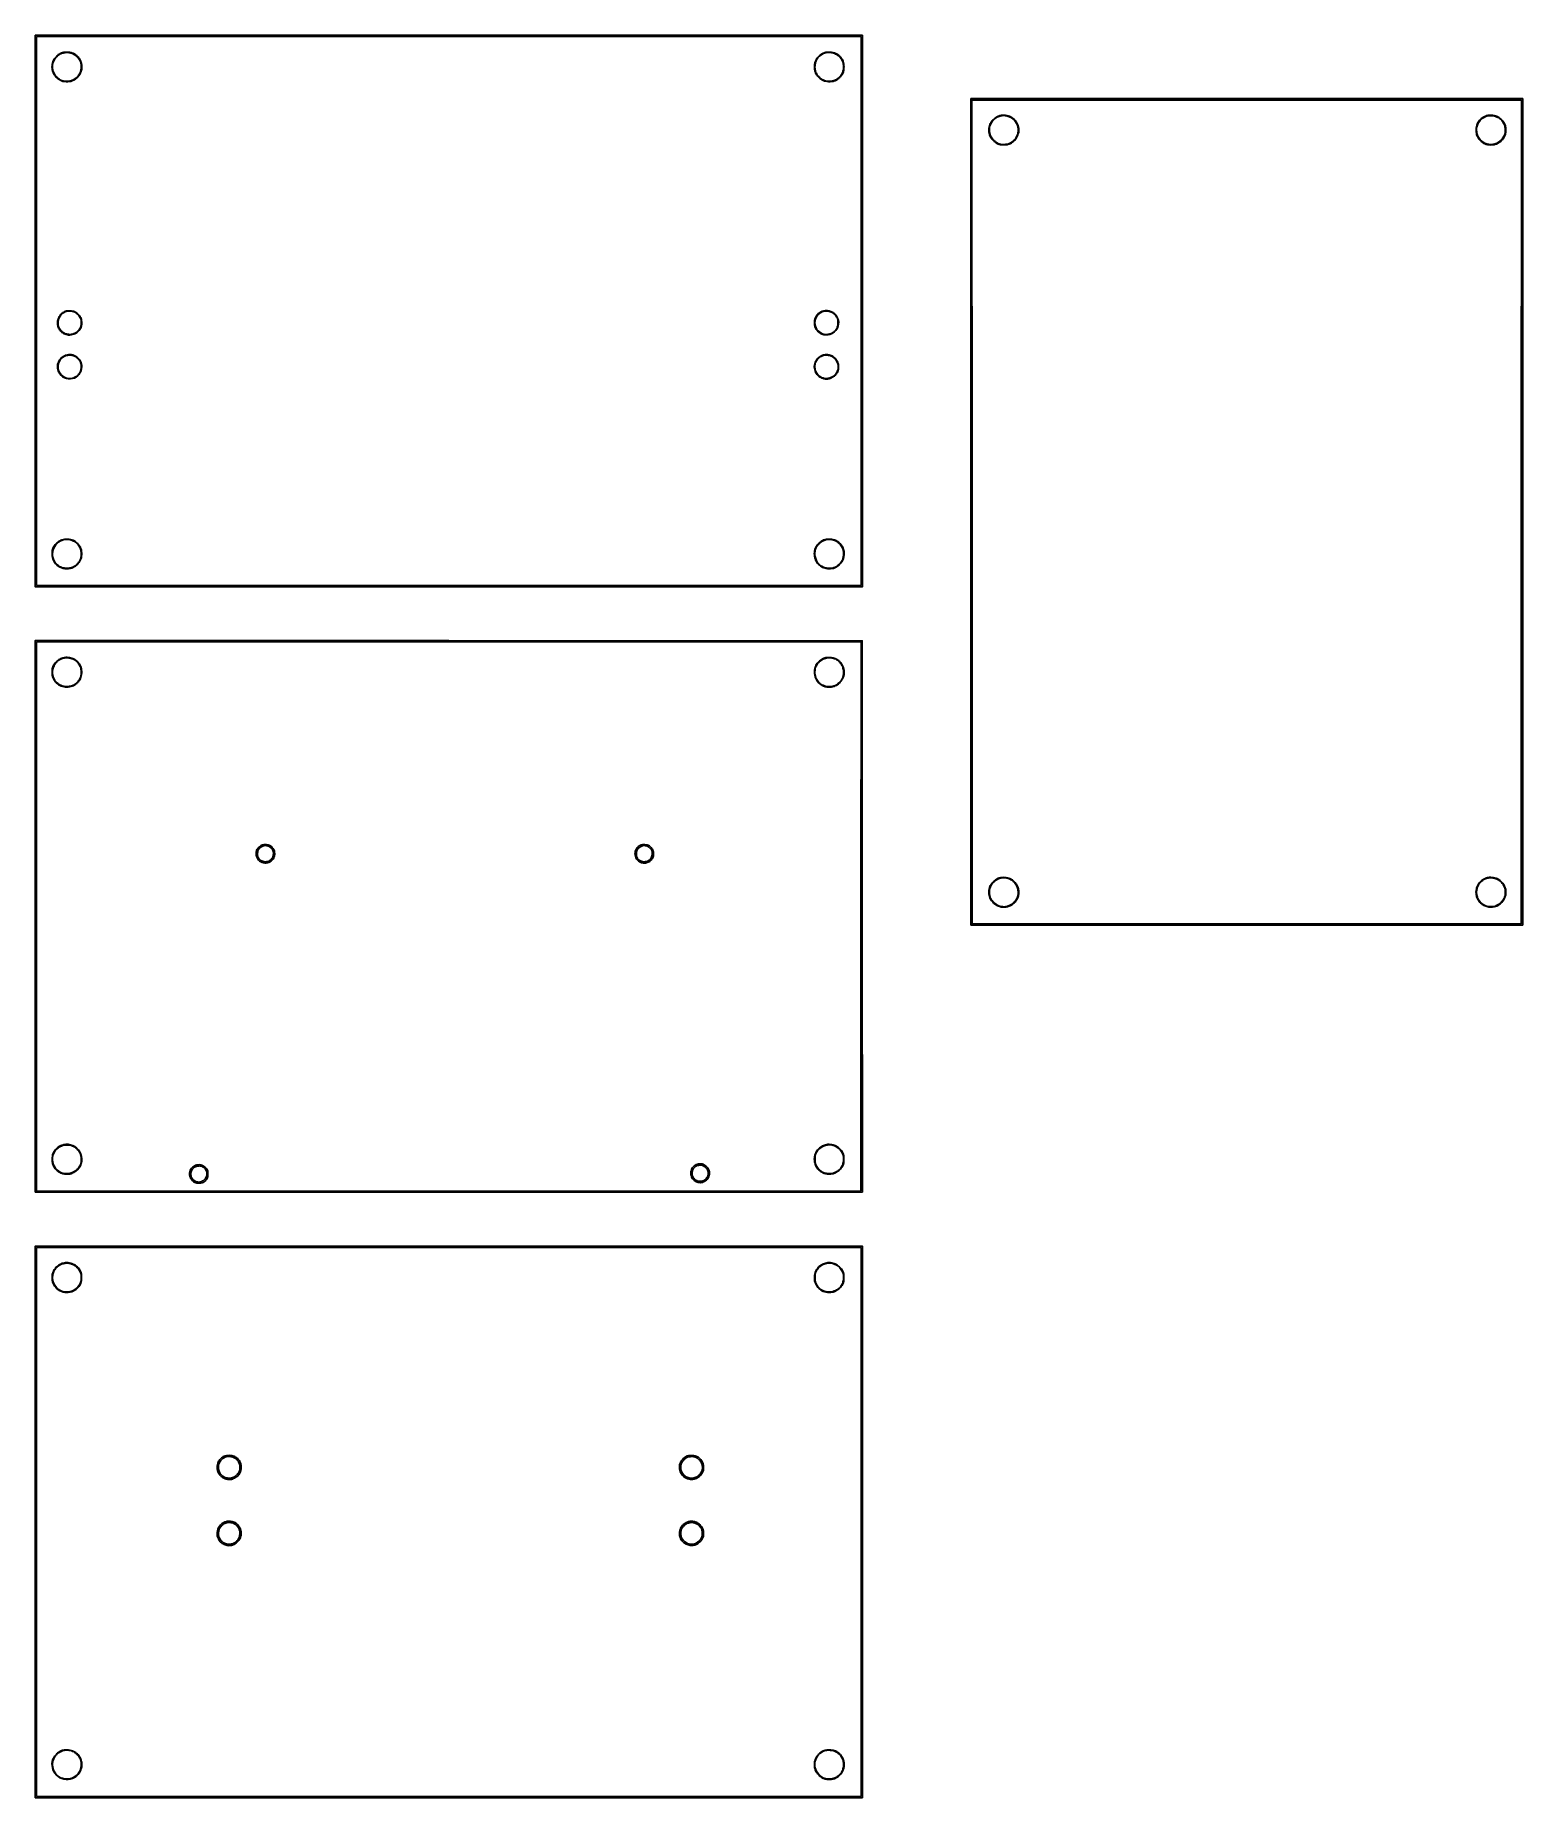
# Model space of a CAD drawing. Extents: x 0 to 3192, y 1178 to 4961.
import ezdxf

# ---------------------------------------------------------------- set-up
doc = ezdxf.new("R2010")
doc.units = 0

msp = doc.modelspace()

# ---------------------------------------------------------------- linework, layer by layer
for points in [[(0, 4369), (0, 3777), (887.5, 3777), (1775, 3777), (1775, 4369), (1775, 4961), (887.5, 4961), (0, 4961)], [(1772, 4369), (1772, 3780), (887.5, 3780), (3, 3780), (3, 4369), (3, 4958), (887.5, 4958), (1772, 4958)], [(2008, 3938), (2008, 3051), (2600, 3051), (3192, 3051), (3192, 3938), (3192, 4825), (2600, 4825), (2008, 4825)], [(3188.750563, 3937.75), (3188.5, 3053.5), (2599.5, 3053.5), (2010.5, 3053.5), (2010.249437, 3937.75), (2009.998874, 4822), (2599.5, 4822), (3189.001126, 4822)], [(0, 3070.000561), (0, 2478), (887.50084, 2478), (1775.001679, 2478), (1774.75084, 3069.75), (1774.5, 3661.5), (887.25, 3661.750561), (0, 3662.001122)], [(1771.750843, 3069.75), (1771.5, 2480.5), (887.25, 2480.249437), (3, 2479.998874), (3, 3069.499437), (3, 3659), (887.500843, 3659), (1772.001686, 3659)], [(0, 1770), (0, 1178), (887.5, 1178), (1775, 1178), (1775, 1770), (1775, 2362), (887.5, 2362), (0, 2362)], [(1772, 1770), (1772, 1181), (887.5, 1181), (3, 1181), (3, 1770), (3, 2359), (887.5, 2359), (1772, 2359)]]:
    msp.add_lwpolyline(points, close=True)
for points in [[(56, 4923.257693, 0.078939), (50.948941, 4920.523884, 0.035367), (45.277724, 4915.506084, 0.035377), (40.358057, 4909.724443, 0.076982), (37.671385, 4904.571861, 0.087003), (35.859106, 4892.851288, 0.08871), (38.166381, 4881.298129, 0.089607), (44.302429, 4871.352797, 0.091077), (53.5, 4864.249878, 0.060547), (59.40125, 4862.062278, 0.047061), (66.186233, 4861.106149, 0.046521), (73.120828, 4861.43253, 0.055234), (79.469008, 4863.055933, 0.057241), (85.275513, 4866.042612, 0.049031), (90.592302, 4870.407698, 0.049031), (94.957388, 4875.724487, 0.057241), (97.944067, 4881.530992, 0.073602), (99.924176, 4890.651821, 0.070845), (99.219377, 4900.080434, 0.071285), (95.921016, 4908.886094, 0.076138), (90.336398, 4916.191163, 0.04607), (85.467761, 4920.080411, 0.052486), (80.16965, 4922.819028, 0.05192), (74.367149, 4924.41528, 0.043511), (68, 4924.911284, 0.017637), (64.798724, 4924.768749, 0.014294), (61.38125, 4924.397005, 0.014534), (58.247328, 4923.871932, 0.035882)], [(77.980055, 4922.317447, -0.062085), (82.952946, 4919.998136, -0.040898), (88.013698, 4916.213151, -0.040237), (92.498443, 4911.555186, -0.05227), (95.751124, 4906.607598, -0.068762), (97.79307, 4900.831927, -0.0448), (98.591707, 4893.793167, -0.044818), (98.123829, 4886.729041, -0.069085), (96.354315, 4880.877595, -0.044152), (93.633001, 4876.123197, -0.041065), (90.059315, 4871.794923, -0.041106), (85.830231, 4868.112921, -0.044455), (81.160544, 4865.279782, -0.02171), (77.838742, 4863.823869, -0.042593), (75.070244, 4863.014195, -0.037332), (71.975999, 4862.626139, -0.013138), (67.5, 4862.519333, -0.042428), (60.698845, 4863.11405, -0.063953), (55.022056, 4864.868586, -0.063016), (49.913969, 4868.024019, -0.039837), (44.824955, 4872.849796, -0.105291), (38.473691, 4883.878443, -0.106761), (37.209515, 4896.48098, -0.105635), (41.264814, 4908.587177, -0.101087), (49.959663, 4918.201724, -0.062795), (56.202986, 4921.683098, -0.059421), (63.2325, 4923.587337, -0.058324), (70.636198, 4923.804513, -0.056359)], [(1692.662223, 4923.509652, 0.05792), (1686.553033, 4920.324971, 0.050035), (1680.999912, 4915.68328, 0.050049), (1676.48093, 4910.032484, 0.058032), (1673.433509, 4903.860175, 0.053285), (1672.269194, 4899.023075, 0.032737), (1671.892294, 4893.168817, 0.032485), (1672.285455, 4887.230106, 0.047443), (1673.458708, 4882.124318, 0.063144), (1675.825284, 4877.184871, 0.039019), (1679.732201, 4872.055397, 0.038541), (1684.479129, 4867.499817, 0.053958), (1689.392402, 4864.280962, 0.059302), (1695.293829, 4862.102, 0.045792), (1702.087001, 4861.118949, 0.045645), (1708.971833, 4861.38782, 0.057717), (1715.147094, 4862.935489, 0.048505), (1720.516192, 4865.58094, 0.045005), (1725.422121, 4869.269495, 0.045181), (1729.571006, 4873.760166, 0.049813), (1732.69385, 4878.785561, 0.021664), (1734.185966, 4882.189244, 0.043924), (1734.999112, 4884.995488, 0.0372), (1735.383418, 4888.18581, 0.011667), (1735.490232, 4893, 0.031423), (1735.057432, 4899.756035, 0.056379), (1733.74093, 4905.148867, 0.058659), (1731.297622, 4909.967675, 0.037084), (1727.426127, 4914.950088, 0.04667), (1722.775492, 4919.22058, 0.060261), (1717.775358, 4922.14463, 0.056961), (1711.998039, 4923.900078, 0.036183), (1705, 4924.664852, 0.012161), (1701.007075, 4924.713555, 0.020312), (1697.652104, 4924.536445, 0.024239), (1694.873636, 4924.139718, 0.04366)], [(1717.5, 4920.750122, -0.062448), (1724.780916, 4915.761736, -0.074344), (1730.121081, 4909.382538, -0.074459), (1733.356171, 4901.728937, -0.0629), (1734.458627, 4893, -0.064423), (1733.324651, 4884.235483, -0.075282), (1730.00151, 4876.539466, -0.075207), (1724.545556, 4870.166491, -0.064125), (1717.160544, 4865.279782, -0.02171), (1713.838742, 4863.823869, -0.042593), (1711.070244, 4863.014195, -0.037332), (1707.975999, 4862.626139, -0.013138), (1703.5, 4862.519333, -0.012588), (1699.076532, 4862.641416, -0.037105), (1696.060229, 4863.026387, -0.044786), (1693.459694, 4863.804207, -0.026069), (1690.5, 4865.169723, -0.056656), (1683.416123, 4869.991003, -0.068264), (1678.088665, 4876.019981, -0.069732), (1674.661798, 4883.147815, -0.062845), (1673.167905, 4891.202561, -0.076153), (1674.12004, 4901.285301, -0.083986), (1678.058158, 4910.254131, -0.083196), (1684.765614, 4917.492721, -0.072969), (1693.762601, 4922.546259, -0.073439), (1698.894191, 4923.690983, -0.037114), (1705.534693, 4923.682159, -0.036934), (1712.214049, 4922.677058, -0.063272)], [(2069.950561, 4788.699978, 0.058472), (2063.425396, 4785.995656, 0.052097), (2057.42238, 4781.765919, 0.051654), (2052.376229, 4776.345677, 0.05528), (2048.679511, 4770.122405, 0.068279), (2047.018956, 4764.541779, 0.038469), (2046.48176, 4757.484056, 0.038457), (2047.032393, 4750.421446, 0.067797), (2048.703072, 4744.82433, 0.049007), (2051.503471, 4739.971588, 0.038026), (2055.421874, 4735.294325, 0.037898), (2060.021351, 4731.246589, 0.047557), (2064.858493, 4728.275084, 0.021973), (2068.160803, 4726.83236, 0.042003), (2070.937214, 4726.021961, 0.036802), (2074.042246, 4725.627162, 0.013225), (2078.5, 4725.509231, 0.04438), (2085.596276, 4726.140337, 0.06025), (2091.739346, 4728.025528, 0.060378), (2097.246189, 4731.316939, 0.044818), (2102.442292, 4736.147039, 0.051332), (2105.747572, 4740.682837, 0.036513), (2108.50919, 4746.339511, 0.036886), (2110.382543, 4752.239808, 0.058491), (2111, 4757.5, 0.038806), (2110.868127, 4759.196576, 0.011806), (2110.409468, 4761.735008, 0.011745), (2109.759242, 4764.564823, 0.012558), (2108.98968, 4767.29799, 0.100508), (2103.214943, 4777.870657, 0.092528), (2093.624092, 4785.722129, 0.092858), (2081.878541, 4789.566167, 0.10215)], [(2083.566341, 4787.922854, -0.131737), (2098.294588, 4780.961321, -0.133344), (2107.482537, 4767.593506, -0.134355), (2108.610045, 4751.496379, -0.134586), (2101.382131, 4737.080125, -0.04454), (2096.43168, 4732.473237, -0.057977), (2091.139534, 4729.267623, -0.058722), (2085.308569, 4727.390219, -0.047378), (2078.755811, 4726.736091, -0.041718), (2072.272238, 4727.246614, -0.057117), (2066.643934, 4728.841179, -0.05763), (2061.559908, 4731.653815, -0.043503), (2056.704715, 4735.805127, -0.091834), (2049.927286, 4745.855809, -0.100505), (2047.479869, 4757.349975, -0.101183), (2049.71357, 4768.826802, -0.094334), (2056.297843, 4778.832522, -0.033237), (2060.125038, 4782.286758, -0.041086), (2064.126494, 4784.940805, -0.042705), (2068.370509, 4786.82673, -0.041309), (2072.920447, 4787.98966, 0.002114), (2074.680948, 4788.295293, 0.00343), (2076.174244, 4788.571627, 0.000609), (2077.487695, 4788.825669, 0.219678), (2077.566341, 4788.882381, -0.313176), (2077.646084, 4788.920926, -0.000455), (2079.356206, 4788.649038, -0.003268), (2081.286472, 4788.327396, -0.001982)], [(3114.552486, 4788.405021, 0.074134), (3105.105432, 4783.756855, 0.083576), (3097.863292, 4776.706129, 0.083701), (3093.336103, 4767.682552, 0.074638), (3091.777778, 4757.301451, 0.069379), (3093.051181, 4748.168514, 0.074675), (3096.768997, 4739.978881, 0.073194), (3102.805628, 4733.114842, 0.062987), (3110.863875, 4727.863945, 0.07031), (3116.671991, 4725.995018, 0.045413), (3123.726246, 4725.428305, 0.044916), (3130.880532, 4726.148808, 0.062372), (3137, 4728.140968, 0.042642), (3141.742713, 4730.885116, 0.040072), (3146.058131, 4734.445843, 0.03956), (3149.800978, 4738.698296, 0.039191), (3152.840403, 4743.5, 0.026731), (3154.250628, 4746.554489, 0.048192), (3155.01933, 4749.200073, 0.036794), (3155.381022, 4752.389862, 0.009839), (3155.481585, 4757.5, 0.009839), (3155.381022, 4762.610138, 0.036794), (3155.01933, 4765.799927, 0.048192), (3154.250628, 4768.445511, 0.026731), (3152.840403, 4771.5, 0.083137), (3145.834705, 4780.679818, 0.084513), (3136.257309, 4787.015134, 0.086887), (3125.363202, 4789.709347, 0.094872)], [(3136.586482, 4785.518992, -0.073532), (3143.923117, 4780.871218, -0.072909), (3149.62531, 4774.287172, -0.072231), (3153.237189, 4766.284709, -0.070055), (3154.474077, 4757.5, -0.14416), (3149.560608, 4740.812474, -0.14369), (3136.383239, 4729.424747, -0.144091), (3119.17209, 4726.981146, -0.14516), (3103.437877, 4734.263598, -0.080185), (3097.126663, 4741.926313, -0.080774), (3093.56651, 4751.166625, -0.081057), (3093.124334, 4761.030356, -0.081565), (3095.844627, 4770.5, -0.093548), (3102.982249, 4780.308887, -0.100841), (3113.034428, 4786.529959, -0.100625), (3124.737631, 4788.329947, -0.092745)], [(64.627496, 4368.583792, 0.080924), (57.844808, 4364.738312, 0.073916), (52.387545, 4358.832779, 0.073188), (48.842467, 4351.536573, 0.076693), (47.625, 4343.645962, 0.075737), (48.774982, 4336.09753, 0.071467), (52.127569, 4329.068725, 0.071403), (57.326752, 4323.262752, 0.075365), (63.860436, 4319.27963, 0.116058), (74.254724, 4317.538768, 0.096458), (85.121341, 4320.399993, 0.0969), (94.080652, 4327.112169, 0.118446), (99.075681, 4336.281059, 0.052097), (99.789692, 4340.735673, 0.032963), (99.73141, 4346.001322, 0.033174), (98.99135, 4351.130596, 0.05962), (97.620494, 4355.149661, 0.051111), (95.455356, 4358.681519, 0.033192), (92.30085, 4362.289512, 0.033169), (88.692266, 4365.452464, 0.050601), (85.149661, 4367.635448, 0.069475), (80.850311, 4369.024077, 0.031887), (74.983753, 4369.671599, 0.031894), (69.072721, 4369.567625, 0.068335)], [(82.344697, 4367.398217, -0.068024), (87.033584, 4365.050328, -0.049078), (91.519829, 4361.285776, -0.048812), (95.213686, 4356.689994, -0.064789), (97.544716, 4351.865372, -0.117118), (98.576104, 4340.109196, -0.121029), (94.177837, 4329.303461, -0.120638), (85.258523, 4321.74126, -0.115874), (73.717881, 4319.009769, -0.036669), (68.825918, 4319.360711, -0.058158), (64.772299, 4320.443864, -0.056564), (60.999247, 4322.45781, -0.032619), (56.954136, 4325.65283, -0.044414), (53.350175, 4329.534696, -0.060654), (50.905478, 4333.628272, -0.060501), (49.510432, 4338.197125, -0.043902), (49.043924, 4343.5, -0.113044), (51.761995, 4355.36854, -0.125162), (59.324997, 4364.360517, -0.125329), (70.256019, 4368.639467, -0.113522)], [(1688.627496, 4368.53183, 0.136059), (1678.013301, 4361.067869, 0.124481), (1672.31274, 4348.952078, 0.124012), (1673.046456, 4335.546048, 0.134463), (1680.074069, 4324.552048, 0.038438), (1684.056657, 4321.474685, 0.052201), (1688.090545, 4319.391346, 0.052132), (1692.472737, 4318.186785, 0.038195), (1697.5, 4317.744609, 0.147958), (1712.238051, 4322.021048, 0.149599), (1722.057047, 4333.735355, 0.149945), (1723.625328, 4348.916547, 0.148749), (1716.421053, 4362.421053, 0.074484), (1710.537603, 4366.771474, 0.068002), (1703.45424, 4369.3749, 0.067649), (1695.89662, 4369.990905, 0.072289)], [(1706.055603, 4367.480382, -0.040611), (1710.284642, 4365.589967, -0.046934), (1713.938163, 4363.115378, -0.046946), (1717.065307, 4360.003443, -0.040669), (1719.727704, 4356.216114, -0.026014), (1721.195916, 4353.391883, -0.051556), (1721.999619, 4351.001693, -0.042922), (1722.378163, 4348.226391, -0.013216), (1722.476822, 4344, -0.056801), (1721.57331, 4336.28441, -0.083522), (1718.94113, 4330.001151, -0.08497), (1714.439038, 4324.999678, -0.060899), (1708, 4321.080913, -0.157347), (1693.143706, 4319.395994, -0.154133), (1679.960748, 4326.684758, -0.15385), (1673.338676, 4340.23499, -0.156729), (1675.75, 4355.02054, -0.085113), (1681.210496, 4362.317786, -0.092386), (1688.65054, 4367.132106, -0.093443), (1697.25237, 4368.909188, -0.089379)], [(65.172749, 4274.151346, 0.104491), (55.727551, 4268.357763, 0.107067), (49.53226, 4259.283464, 0.106941), (47.643034, 4248.449692, 0.10402), (50.365458, 4237.685466, 0.171044), (62.595739, 4225.659545, 0.16961), (79.711648, 4223.905193, 0.168412), (94.284669, 4233.196222, 0.168964), (99.956076, 4249.5, 0.119591), (97.036227, 4261.533052, 0.120109), (88.928843, 4270.867252, 0.12036), (77.450808, 4275.411587, 0.120425)], [(1689.172749, 4274.094869, 0.10817), (1679.786611, 4268.365459, 0.107265), (1673.618245, 4259.22306, 0.106025), (1671.7516, 4248.254734, 0.103448), (1674.515276, 4237.37925, 0.070116), (1678.521552, 4231.460228, 0.072385), (1683.96908, 4226.952669, 0.070858), (1690.582834, 4224.115336, 0.063014), (1698, 4223.085847, 0.089278), (1705.684143, 4224.373486, 0.069074), (1713.219159, 4228.315875, 0.069776), (1719.323277, 4234.109379, 0.095559), (1722.823983, 4240.806843, 0.094911), (1723.904058, 4251.375697, 0.096446), (1720.987145, 4261.530535, 0.098676), (1714.553508, 4269.67248, 0.104549), (1705.612179, 4274.52253, 0.027549), (1701.136924, 4275.587336, 0.051173), (1697.419971, 4275.871297, 0.050522), (1693.691255, 4275.395316, 0.02616)], [(85.860125, 4271.413401, -0.048215), (91.561264, 4266.979313, -0.073019), (95.445217, 4262.05299, -0.075067), (97.680482, 4256.32398, -0.054193), (98.460886, 4249.5, -0.033835), (98.12536, 4244.100131, -0.059407), (97.026722, 4239.768147, -0.061841), (94.978626, 4235.933657, -0.040026), (91.75655, 4232.062197, -0.146445), (78.888529, 4224.934155, -0.15149), (64.409522, 4226.177411, -0.151891), (53.201001, 4235.387332, -0.147332), (49.021962, 4249.446344, -0.104089), (51.311235, 4260.131394, -0.115187), (57.677785, 4268.5436, -0.113558), (67.1932, 4273.346422, -0.099), (78.360125, 4273.837293, -0.021869), (80.414423, 4273.426937, -0.017927), (82.568052, 4272.815245, -0.018293), (84.509332, 4272.108442, -0.044759)], [(1710.296304, 4271.12299, -0.124407), (1719.55221, 4261.558898, -0.131693), (1722.900871, 4248.950787, -0.135142), (1719.471337, 4236.603818, -0.133987), (1710.197454, 4227.703985, -0.064975), (1703.125229, 4224.971793, -0.076667), (1695.983938, 4224.357124, -0.077633), (1689.061205, 4225.920671, -0.068868), (1682.626751, 4229.558826, -0.087647), (1677.280441, 4235.36919, -0.074963), (1673.889598, 4242.975842, -0.075461), (1672.906524, 4251.194455, -0.091035), (1674.548827, 4258.782119, -0.057587), (1676.454632, 4262.191067, -0.029123), (1679.564505, 4266.012873, -0.029123), (1683.097689, 4269.447721, -0.057542), (1686.3264, 4271.647609, -0.074484), (1691.890302, 4273.581095, -0.051957), (1698.524015, 4274.125863, -0.052387), (1705.052817, 4273.29513, -0.080923)], [(57.204958, 3878.166444, 0.039048), (52.507451, 3876.063975, 0.042244), (48.323771, 3873.303029, 0.04149), (44.601002, 3869.830072, 0.035279), (41.276933, 3865.605283, 0.031803), (38.751885, 3861.320595, 0.046899), (37.152827, 3857.260796, 0.044626), (36.289248, 3852.825371, 0.025553), (36.005577, 3847.375727, 0.118677), (39.526505, 3832.691885, 0.122452), (49.321588, 3821.416975, 0.120791), (63.375186, 3815.943295, 0.113476), (78.720239, 3817.405361, 0.061701), (83.751732, 3819.800109, 0.039721), (88.913163, 3823.698435, 0.039265), (93.477214, 3828.442756, 0.053897), (96.719038, 3833.392402, 0.059232), (98.923191, 3839.359506, 0.047063), (99.892307, 3846.164845, 0.046668), (99.574107, 3853.096649, 0.055454), (97.954588, 3859.440889, 0.056329), (95.244323, 3864.73349, 0.042214), (91.173846, 3869.869386, 0.042306), (86.311567, 3874.235405, 0.057511), (81.234558, 3877.225252, 0.055756), (75.737826, 3878.961342, 0.038865), (69.271435, 3879.720323, 0.038918), (62.778934, 3879.469268, 0.056643)], [(81.660544, 3875.462041, -0.048195), (86.058278, 3872.76076, -0.040017), (90.162594, 3869.10887, -0.039522), (93.684328, 3864.795204, -0.043836), (96.347717, 3860.122405, -0.068762), (98.068498, 3854.421125, -0.041403), (98.584992, 3847.364517, -0.041456), (97.932743, 3840.337989, -0.070264), (96.101513, 3834.731915, -0.050242), (93.037243, 3829.805249, -0.041202), (88.85911, 3825.22187, -0.041674), (84.049233, 3821.442736, -0.055499), (79.101922, 3818.918588, -0.022892), (75.935156, 3817.886281, -0.035429), (73.116196, 3817.319203, -0.031805), (70.034047, 3817.121368, -0.014519), (66, 3817.236473, -0.036089), (59.802909, 3818.044827, -0.056542), (54.697499, 3819.707406, -0.056651), (50.101151, 3822.468635, -0.036392), (45.447823, 3826.607079, -0.136486), (37.910073, 3840.409814, -0.130111), (38.393313, 3856.397964, -0.1286), (46.750805, 3870.190401, -0.131844), (60.717502, 3877.966943, -0.056369), (65.506187, 3878.608831, -0.034932), (71.180038, 3878.329426, -0.034596), (76.855232, 3877.248537, -0.049326)], [(1694.5, 3878.667568, 0.084131), (1684.110563, 3873.175848, 0.091468), (1676.458775, 3864.698277, 0.09181), (1672.354756, 3854.076557, 0.085496), (1672.179418, 3842.409709, 0.087142), (1675.765071, 3831.920649, 0.088085), (1682.70064, 3823.325666, 0.088578), (1692.133897, 3817.678365, 0.089397), (1702.907906, 3815.668608, 0.03882), (1709.797003, 3816.162046, 0.057563), (1715.633563, 3817.740377, 0.058392), (1720.896398, 3820.586543, 0.041395), (1726.056948, 3824.890603, 0.117241), (1734.294463, 3838.044652, 0.122881), (1735.537876, 3853.261275, 0.123427), (1729.490679, 3867.22756, 0.11893), (1717.5, 3876.920417, 0.057381), (1712.353035, 3878.674393, 0.034509), (1705.96089, 3879.606557, 0.034661), (1699.582856, 3879.648159, 0.063991)], [(1716.343131, 3876.128768, -0.046125), (1720.955952, 3873.503514, -0.040277), (1725.239615, 3869.96733, -0.040271), (1728.901535, 3865.789514, -0.046076), (1731.663876, 3861.254577, -0.059705), (1733.799997, 3855.133126, -0.050037), (1734.599754, 3848.298491, -0.049998), (1734.025925, 3841.435479, -0.059368), (1732.093201, 3835.229889, -0.060596), (1729.020793, 3830.122509, -0.041018), (1724.412094, 3825.121559, -0.041234), (1719.092695, 3820.977928, -0.06476), (1713.882503, 3818.460974, -0.069084), (1705.909039, 3816.987521, -0.062511), (1697.548468, 3817.658429, -0.062179), (1689.571459, 3820.383028, -0.0669), (1682.724206, 3824.937288, -0.085146), (1677.445503, 3831.459918, -0.066111), (1674.066052, 3839.95877, -0.065098), (1672.98696, 3849.185505, -0.076925), (1674.447256, 3857.841201, -0.072318), (1677.750309, 3864.423948, -0.056756), (1683.03909, 3870.419585, -0.056065), (1689.619163, 3875.142578, -0.06622), (1696.734467, 3877.970467, -0.055175), (1701.138323, 3878.572265, -0.029814), (1706.613984, 3878.385814, -0.029785), (1712.051191, 3877.546248, -0.053166)], [(57.204958, 3624.166444, 0.039048), (52.507451, 3622.063975, 0.042244), (48.323771, 3619.303029, 0.04149), (44.601002, 3615.830072, 0.035279), (41.276933, 3611.605283, 0.031803), (38.751885, 3607.320595, 0.046899), (37.152827, 3603.260796, 0.044626), (36.289248, 3598.825371, 0.025553), (36.005577, 3593.375727, 0.096409), (38.367155, 3581.182708, 0.100894), (45.115075, 3570.986855, 0.100483), (55.342094, 3564.216812, 0.094835), (67.615622, 3561.788199, 0.040601), (73.712271, 3562.245763, 0.04965), (79.241123, 3563.688684, 0.050434), (84.307031, 3566.168912, 0.044089), (89.025554, 3569.712884, 0.041284), (93.620239, 3574.586319, 0.056192), (96.832855, 3579.697123, 0.056278), (98.823637, 3585.388703, 0.041579), (99.761581, 3592, 0.042186), (99.585547, 3598.640914, 0.053266), (98.261694, 3604.638336, 0.054077), (95.722763, 3610.149127, 0.045533), (91.931092, 3615.340944, 0.080512), (84.843696, 3621.17058, 0.069808), (75.927767, 3624.817455, 0.069532), (66.317535, 3625.879221, 0.078655)], [(81.611934, 3621.489037, -0.047773), (86.03672, 3618.77321, -0.040119), (90.153226, 3615.117675, -0.03967), (93.679566, 3610.80257, -0.043881), (96.347717, 3606.122405, -0.068016), (98.145454, 3600.197965, -0.045561), (98.625407, 3593.122718, -0.045633), (97.81691, 3586.094339, -0.069252), (95.745528, 3580.312571, -0.057457), (90.931854, 3573.232277, -0.070283), (84.91194, 3567.96746, -0.071124), (77.731199, 3564.619825, -0.060779), (69.5, 3563.182942, -0.075511), (59.716868, 3564.157822, -0.079987), (50.873842, 3567.998027, -0.080871), (43.758847, 3574.374533, -0.079611), (38.987712, 3582.711285, -0.093621), (37.094658, 3593.467033, -0.085528), (39.14591, 3604.543289, -0.085885), (44.772956, 3614.255697, -0.095559), (53.161526, 3621.092049, -0.06294), (59.877752, 3623.678056, -0.05703), (67.25739, 3624.627019, -0.056699), (74.702636, 3623.885081, -0.060677)], [(1694.324175, 3624.620388, 0.075403), (1685.174697, 3620.012053, 0.07933), (1677.984155, 3612.963426, 0.080209), (1673.403439, 3604.099016, 0.07954), (1671.827611, 3594.217392, 0.103098), (1674.724494, 3580.359746, 0.111391), (1682.882459, 3569.250816, 0.11256), (1694.941847, 3562.797779, 0.107066), (1708.838784, 3562.048835, 0.038166), (1714.267984, 3563.353153, 0.046236), (1719.080953, 3565.413471, 0.046431), (1723.417127, 3568.314736, 0.039024), (1727.424176, 3572.12689, 0.091998), (1733.908679, 3582.731203, 0.098228), (1735.959053, 3594.710038, 0.098253), (1733.281575, 3606.562035, 0.092095), (1726.248752, 3616.80388, 0.024793), (1724.238472, 3618.624104, 0.017009), (1721.792744, 3620.491988, 0.017181), (1719.308238, 3622.1335, 0.033055), (1717.196356, 3623.242151, 0.057485), (1712.148141, 3624.817505, 0.031875), (1705.736633, 3625.616073, 0.031929), (1699.331994, 3625.592696, 0.062224)], [(1717.611934, 3621.489037, -0.06767), (1724.698577, 3616.742606, -0.074321), (1730.003301, 3610.407978, -0.073254), (1733.277976, 3602.716892, -0.06313), (1734.419269, 3594, -0.04205), (1733.867755, 3587.116847, -0.062228), (1732.148175, 3581.31848, -0.062294), (1729.05652, 3576.125818, -0.042246), (1724.379745, 3571.064089, -0.041275), (1719.184252, 3567.04877, -0.06095), (1714.010993, 3564.526075, -0.060222), (1708.335174, 3563.30644, -0.039168), (1701.620962, 3563.218688, -0.083507), (1690.662404, 3565.805998, -0.096717), (1681.773341, 3571.774646, -0.09692), (1675.795484, 3580.637153, -0.084221), (1673.214854, 3591.553791, -0.038593), (1673.301442, 3598.183281, -0.057947), (1674.48341, 3603.840367, -0.059446), (1676.901718, 3608.97066, -0.043294), (1680.700523, 3614.011806, -0.075268), (1688.710573, 3620.599029, -0.08473), (1698.001042, 3624.19096, -0.085538), (1707.883249, 3624.479665, -0.078551)], [(485.5, 3222.631947, 0.060998), (482.546821, 3220.790984, 0.032483), (479.374397, 3217.869613, 0.032514), (476.638683, 3214.599327, 0.067875), (475.061334, 3211.6849, 0.064738), (474.177893, 3207.932794, 0.038261), (474.060577, 3203.325918, 0.038339), (474.644396, 3198.777707, 0.067491), (475.902682, 3195.210162, 0.146297), (484.015683, 3186.748944, 0.145973), (495.449079, 3184.120405, 0.148018), (506.336587, 3188.191492, 0.151211), (513.028601, 3197.586661, 0.063351), (513.93376, 3202.236955, 0.053069), (513.730986, 3207.262242, 0.054553), (512.500474, 3211.975698, 0.079181), (510.359027, 3215.695134, 0.027577), (506.743115, 3219.690648, 0.073141), (503.647717, 3221.966891, 0.077458), (500.135859, 3223.1833, 0.033751), (495.218033, 3223.733199, 0.016515), (492.19364, 3223.766016, 0.022669), (489.479726, 3223.582526, 0.025706), (487.192891, 3223.203523, 0.055043)], [(498.277334, 3220.939872, -0.064116), (501.748053, 3219.476834, -0.044105), (505.239086, 3217.010052, -0.04462), (508.183978, 3214.023152, -0.074245), (510.000185, 3210.999554, -0.0825), (510.924964, 3207.015321, -0.048541), (510.760465, 3202.11598, -0.048519), (509.653761, 3197.336261, -0.08196), (507.730156, 3193.712863, -0.131601), (501.04881, 3188.554213, -0.119045), (492.414772, 3187.1713, -0.120024), (484.155968, 3189.881241, -0.135211), (478.498949, 3196.002033, -0.081561), (477.415611, 3199.332473, -0.036461), (477.051606, 3203.940079, -0.036432), (477.359188, 3208.531915, -0.085215), (478.404986, 3211.79966, -0.050813), (480.232846, 3214.581715, -0.045489), (482.647228, 3217.053029, -0.044838), (485.506693, 3219.079436, -0.046134), (488.655189, 3220.541351, -0.011738), (491.749172, 3221.563311, -0.063625), (493.488418, 3221.859128, -0.065371), (495.225693, 3221.703816, -0.01279)], [(1298.5, 3222.652746, 0.149337), (1289.978487, 3215.08237, 0.142877), (1286.955223, 3203.903242, 0.142498), (1290.414713, 3192.829639, 0.148356), (1299.231529, 3185.547728, 0.104601), (1307.22862, 3184.031815, 0.100621), (1315.276065, 3185.845536, 0.10118), (1321.942223, 3190.644069, 0.107014), (1326.028601, 3197.586661, 0.063351), (1326.93376, 3202.236955, 0.053069), (1326.730986, 3207.262242, 0.054553), (1325.500474, 3211.975698, 0.079181), (1323.359027, 3215.695134, 0.027577), (1319.743115, 3219.690648, 0.073141), (1316.647717, 3221.966891, 0.077458), (1313.135859, 3223.1833, 0.033751), (1308.218033, 3223.733199, 0.016647), (1305.217892, 3223.764962, 0.022009), (1302.491338, 3223.58279, 0.024685), (1300.184333, 3223.210284, 0.055164)], [(1311.277334, 3220.939872, -0.064116), (1314.748053, 3219.476834, -0.044105), (1318.239086, 3217.010052, -0.04462), (1321.183978, 3214.023152, -0.074245), (1323.000185, 3210.999554, -0.0825), (1323.924964, 3207.015321, -0.048541), (1323.760465, 3202.11598, -0.048519), (1322.653761, 3197.336261, -0.08196), (1320.730156, 3193.712863, -0.131601), (1314.04881, 3188.554213, -0.119045), (1305.414772, 3187.1713, -0.120024), (1297.155968, 3189.881241, -0.135211), (1291.498949, 3196.002033, -0.081561), (1290.415611, 3199.332473, -0.036461), (1290.051606, 3203.940079, -0.036432), (1290.359188, 3208.531915, -0.085215), (1291.404986, 3211.79966, -0.050813), (1293.232846, 3214.581715, -0.045489), (1295.647228, 3217.053029, -0.044838), (1298.506693, 3219.079436, -0.046134), (1301.655189, 3220.541351, -0.011738), (1304.749172, 3221.563311, -0.063625), (1306.488418, 3221.859128, -0.065371), (1308.225693, 3221.703816, -0.01279)], [(2069.950561, 3152.699978, 0.058472), (2063.425396, 3149.995656, 0.052097), (2057.42238, 3145.765919, 0.051654), (2052.376229, 3140.345677, 0.05528), (2048.679511, 3134.122405, 0.068279), (2047.018956, 3128.541779, 0.038469), (2046.48176, 3121.484056, 0.038457), (2047.032393, 3114.421446, 0.067797), (2048.703072, 3108.82433, 0.066417), (2053.18511, 3101.645038, 0.061722), (2059.492917, 3095.688399, 0.061962), (2067.038303, 3091.470612, 0.067995), (2075.154384, 3089.396757, 0.025214), (2078.288989, 3089.195952, 0.03334), (2081.145165, 3089.347758, 0.029411), (2084.218291, 3089.902408, 0.014381), (2088.060624, 3090.949796, 0.018856), (2092.15795, 3092.365111, 0.044787), (2095.045015, 3093.794833, 0.042932), (2097.702404, 3095.753365, 0.016114), (2101.08, 3098.92, 0.016114), (2104.246635, 3102.297596, 0.042932), (2106.205167, 3104.954985, 0.044787), (2107.634889, 3107.84205, 0.018856), (2109.050204, 3111.939376, 0.014342), (2110.091472, 3115.758093, 0.029081), (2110.646893, 3118.821205, 0.033238), (2110.801908, 3121.648152, 0.026337), (2110.605136, 3124.702581, 0.067046), (2108.516843, 3132.850935, 0.060692), (2104.300217, 3140.460358, 0.061211), (2098.422096, 3146.776237, 0.070753), (2091.451945, 3151.124282, 0.05347), (2086.668046, 3152.654766, 0.032422), (2080.775395, 3153.473, 0.032464), (2074.845219, 3153.521909, 0.054912)], [(2091.702613, 3149.377027, -0.072748), (2098.793642, 3144.632177, -0.069313), (2104.364067, 3137.984325, -0.069004), (2107.924597, 3130.038008, -0.070984), (2109.142857, 3121.5, -0.042465), (2108.610816, 3115.246815, -0.057022), (2107.020457, 3109.791805, -0.056465), (2104.22389, 3104.797001, -0.040567), (2100.08, 3099.92, -0.090512), (2090.265114, 3093.134934, -0.10139), (2079.072285, 3090.605611, -0.101131), (2067.763963, 3092.679993, -0.089605), (2057.620255, 3099.064089, -0.043215), (2053.079937, 3103.997246, -0.060402), (2050.017246, 3109.142445, -0.060412), (2048.273211, 3114.869838, -0.043246), (2047.681001, 3121.546076, -0.125292), (2051.463226, 3136.530246, -0.128321), (2061.929108, 3147.724549, -0.128268), (2076.533988, 3152.380762, -0.125135)], [(3116.382679, 3153.110169, 0.03724), (3111.971433, 3151.615709, 0.0318), (3107.581574, 3149.415149, 0.032419), (3103.607804, 3146.736801, 0.04458), (3100.448739, 3143.81158, 0.070255), (3094.873776, 3135.564522, 0.075804), (3091.980666, 3126.304907, 0.07694), (3092.000428, 3116.722653, 0.0756), (3094.909433, 3107.532403, 0.065305), (3100.013716, 3099.874139, 0.075126), (3106.712049, 3094.203405, 0.074877), (3114.806402, 3090.751879, 0.064294), (3124, 3089.594979, 0.040954), (3130.806344, 3090.175564, 0.059675), (3136.576949, 3091.873521, 0.060026), (3141.758866, 3094.876954, 0.042044), (3146.79586, 3099.377669, 0.115484), (3154.515971, 3112.627235, 0.121438), (3155.358365, 3127.671204, 0.121924), (3149.116867, 3141.337932, 0.11701), (3137.139164, 3150.764684, 0.048311), (3132.363114, 3152.439508, 0.032062), (3126.642093, 3153.460623, 0.032383), (3120.972914, 3153.731696, 0.058877)], [(3136.5, 3149.571428, -0.032463), (3141.30656, 3147.019697, -0.051325), (3145.0021, 3144.178042, -0.050349), (3148.089248, 3140.601644, -0.029882), (3151.043862, 3135.801387, -0.01673), (3152.88493, 3132.071769, -0.045639), (3153.8483, 3129.294318, -0.044328), (3154.306658, 3126.342618, -0.015066), (3154.460136, 3122, -0.015157), (3154.357703, 3117.922197, -0.034828), (3153.974929, 3114.877318, -0.038399), (3153.201979, 3112.100049, -0.022563), (3151.879745, 3108.913518, -0.139309), (3140.420434, 3095.722894, -0.143621), (3123.874973, 3090.724328, -0.144564), (3107.332216, 3095.464024, -0.14162), (3095.859186, 3108.45963, -0.081058), (3093.189375, 3117.739907, -0.077439), (3093.544443, 3127.5415, -0.077966), (3096.854845, 3136.712863, -0.083966), (3102.755364, 3144.167466, -0.015925), (3106.188427, 3147.070006, -0.043101), (3108.847501, 3148.826854, -0.042406), (3111.793002, 3150.117401, -0.015014), (3116.197403, 3151.470978, -0.045967), (3121.165847, 3152.35594, -0.044451), (3126.269551, 3152.333249, -0.0433), (3131.413212, 3151.398127, -0.039211)], [(59.929349, 2579.691919, 0.077519), (49.514981, 2574.913817, 0.093041), (41.789931, 2567.416721, 0.092589), (37.284278, 2557.59687, 0.075983), (36.201029, 2546.088318, 0.061757), (37.792913, 2537.398545, 0.074266), (41.423586, 2529.935892, 0.07298), (47.137265, 2523.762709, 0.057022), (54.863875, 2518.870868, 0.031623), (57.547121, 2517.776465, 0.036228), (60.228827, 2517.08709, 0.029781), (63.385022, 2516.707646, 0.013042), (67.597963, 2516.564269, 0.013013), (72.418867, 2516.651485, 0.045431), (75.498809, 2517.06955, 0.046928), (78.401339, 2518.029807, 0.014559), (82.560323, 2520, 0.164221), (96.74746, 2534.521801, 0.163013), (99.285835, 2554.719435, 0.162302), (89.143468, 2572.435091, 0.162859), (70.414098, 2580.489973, 0.02231), (67.760498, 2580.592609, 0.017506), (64.882961, 2580.474676, 0.01789), (62.143736, 2580.167301, 0.031985)], [(82.131761, 2575.735325, -0.09627), (91.516483, 2568.305887, -0.098957), (97.324769, 2557.969337, -0.098513), (98.728797, 2546.154648, -0.094506), (95.549618, 2534.511889, -0.119892), (86.805357, 2523.995738, -0.110659), (73.952354, 2518.285675, -0.110725), (59.898059, 2518.607614, -0.120157), (47.795778, 2524.948561, -0.096756), (40.385128, 2534.574415, -0.097488), (37.167004, 2546.255829, -0.09787), (38.620961, 2558.247613, -0.098358), (44.527423, 2568.761004, -0.037095), (46.316818, 2570.562232, -0.018895), (48.805817, 2572.561655, -0.018594), (51.55747, 2574.451378, -0.025302), (54.179146, 2575.931657, -0.018475), (57.781492, 2577.56839, -0.043066), (60.606897, 2578.453058, -0.040135), (63.660247, 2578.874425, -0.014228), (68.07235, 2579, -0.014097), (72.561543, 2578.873411, -0.042971), (75.577756, 2578.441368, -0.04533), (78.387979, 2577.513953, -0.017082)], [(1695.929349, 2579.691919, 0.064006), (1687.009684, 2575.886466, 0.075504), (1679.890486, 2570.108038, 0.076762), (1674.893184, 2562.563665, 0.069175), (1672.179418, 2553.590291, 0.0775), (1672.170478, 2543.171367, 0.080709), (1675.35319, 2533.400648, 0.081342), (1681.436667, 2525.200754, 0.08047), (1689.838636, 2519.333683, 0.060419), (1696.274575, 2517.141442, 0.049981), (1703.48059, 2516.362133, 0.050109), (1710.67761, 2517.028206, 0.061599), (1717.086482, 2519.119815, 0.04027), (1721.891924, 2521.864869, 0.042519), (1726.102123, 2525.300854, 0.04199), (1729.714572, 2529.441373, 0.037446), (1732.740884, 2534.283425, 0.024822), (1734.217987, 2537.469519, 0.048547), (1735.010549, 2540.150245, 0.037732), (1735.379515, 2543.344018, 0.009897), (1735.481585, 2548.5, 0.009802), (1735.381179, 2553.621422, 0.037098), (1735.018901, 2556.803347, 0.048638), (1734.246704, 2559.441724, 0.026622), (1732.824978, 2562.5, 0.043291), (1729.784117, 2567.193198, 0.035169), (1725.777687, 2571.654273, 0.035848), (1721.29814, 2575.404917, 0.052573), (1716.843131, 2577.957755, 0.048075), (1711.973736, 2579.567233, 0.035119), (1706.340253, 2580.435594, 0.035467), (1700.727513, 2580.501972, 0.054137)], [(1716.602172, 2576.604725, -0.043696), (1721.142285, 2573.986425, -0.041989), (1725.223913, 2570.587548, -0.040993), (1728.766476, 2566.470581, -0.037663), (1731.702914, 2561.716575, -0.024264), (1733.117609, 2558.627887, -0.045033), (1733.907835, 2555.989249, -0.037941), (1734.288266, 2552.964868, -0.01264), (1734.395476, 2548.5, -0.059162), (1733.314816, 2539.496717, -0.079166), (1730.149229, 2531.917617, -0.079599), (1724.801308, 2525.727262, -0.060561), (1717.285067, 2520.819574, -0.015745), (1713.444565, 2519.076893, -0.041238), (1710.564667, 2518.14783, -0.042348), (1707.615758, 2517.717255, -0.017381), (1703.570664, 2517.613746, -0.065001), (1695.127034, 2518.794971, -0.070615), (1687.523469, 2522.097989, -0.070352), (1681.116904, 2527.399349, -0.0638), (1676.181524, 2534.436545, -0.026211), (1674.757429, 2537.52719, -0.048057), (1673.982943, 2540.18718, -0.036904), (1673.618652, 2543.382619, -0.009879), (1673.516379, 2548.5, -0.009806), (1673.611085, 2553.385107, -0.032345), (1673.944247, 2556.587519, -0.0445), (1674.614188, 2559.133852, -0.035819), (1675.76331, 2561.722196, -0.033244), (1678.625387, 2566.329238, -0.042773), (1681.865738, 2570.11561, -0.04327), (1685.67071, 2573.262188, -0.035282), (1690.222196, 2575.953169, -0.057453), (1696.582253, 2578.264923, -0.052338), (1703.507055, 2579.165139, -0.052962), (1710.383957, 2578.605974, -0.062285)], [(341.907284, 2534.673227, 0.136259), (333.952461, 2527.163894, 0.139424), (331.097192, 2516.695927, 0.138891), (334.174533, 2506.261568, 0.13487), (342.293385, 2498.850326, 0.079213), (346.906518, 2497.354034, 0.052714), (352.469835, 2497.074401, 0.052987), (357.927879, 2497.960725, 0.083663), (362.221592, 2499.949666, 0.048099), (366.226578, 2503.30154, 0.082119), (368.733065, 2506.857791, 0.076255), (370.072209, 2511.219901, 0.036428), (370.5, 2517.08391, 0.010297), (370.404762, 2521.708038, 0.054338), (370.026831, 2524.212813, 0.074333), (369.168014, 2526.206668, 0.029269), (367.442034, 2528.657179, 0.080394), (362.033271, 2533.578067, 0.086811), (355.485186, 2536.381905, 0.089135), (348.521446, 2536.755395, 0.090629)], [(1421, 2537.825051, 0.131088), (1412.256213, 2532.612793, 0.130859), (1407.263204, 2523.734771, 0.129317), (1407.315904, 2513.464529, 0.126556), (1412.405036, 2504.453527, 0.116587), (1420.403549, 2499.295246, 0.122448), (1429.715239, 2498.389394, 0.123076), (1438.331096, 2501.947373, 0.118537), (1444.403326, 2509.181844, 0.073522), (1446.572057, 2515.825659, 0.089956), (1446.502349, 2522.349028, 0.090394), (1444.149356, 2528.408173, 0.075029), (1439.684314, 2533.704026, 0.05588), (1435.446295, 2536.659054, 0.070155), (1430.964478, 2538.331531, 0.069638), (1426.168177, 2538.706569, 0.054015)], [(1433.5, 2534.109957, -0.11384), (1440.386566, 2528.775138, -0.129325), (1443.842291, 2521.195488, -0.130814), (1443.102753, 2512.964185, -0.117848), (1438.373161, 2505.813618, -0.127667), (1430.570607, 2501.572783, -0.133584), (1421.83309, 2501.76245, -0.13232), (1414.335152, 2506.363716, -0.124193), (1409.942315, 2514.214226, -0.093247), (1409.496341, 2519.988824, -0.083307), (1411.131585, 2525.78211, -0.083265), (1414.56911, 2530.726896, -0.093011), (1419.31614, 2534.056542, -0.040988), (1423.078602, 2535.405513, -0.06473), (1426.471855, 2535.859656, -0.065649), (1429.834013, 2535.429178, -0.043514)], [(358.32881, 2532.635974, -0.070508), (361.405378, 2530.806134, -0.050367), (364.262987, 2527.990521, -0.049199), (366.569748, 2524.573704, -0.058186), (368.012243, 2520.954531, -0.070665), (368.526594, 2516.75732, -0.069225), (367.859172, 2512.551732, -0.066247), (366.025693, 2508.531846, -0.056354), (363.117647, 2504.882353, -0.142416), (354.168484, 2499.964671, -0.156373), (344.335545, 2500.858896, -0.15531), (336.808554, 2507.316575, -0.140258), (334.01645, 2517.217881, -0.129443), (336.137891, 2525.151161, -0.122325), (341.922322, 2531.210492, -0.119963), (349.969549, 2533.934359, -0.121435)], [(59.929349, 2325.691919, 0.057431), (52.373995, 2322.584897, 0.060931), (45.887397, 2317.889119, 0.062051), (40.819584, 2311.854584, 0.063565), (37.436361, 2304.808401, 0.05796), (36.1564, 2298.649045, 0.042541), (36.127975, 2291.666393, 0.042799), (37.275663, 2284.837387, 0.061673), (39.518776, 2279.142836, 0.118082), (49.409187, 2268.168793, 0.115092), (63.290146, 2262.736338, 0.115134), (78.138008, 2264.007403, 0.118232), (90.72505, 2271.72505, 0.04171), (94.909795, 2276.672961, 0.062806), (97.581073, 2281.642626, 0.059272), (99.030029, 2287.332476, 0.03275), (99.5, 2294.5, 0.010295), (99.398082, 2299.449458, 0.032792), (99.045949, 2302.735958, 0.042541), (98.328722, 2305.461376, 0.028759), (97.077089, 2308.422911, 0.08873), (90.580149, 2317.252508, 0.08125), (81.239046, 2323.606106, 0.082444), (70.490985, 2326.588091, 0.095675)], [(81.714402, 2321.870459, -0.142554), (94.23554, 2310.714253, -0.141728), (98.850653, 2294.555356, -0.140332), (94.139202, 2278.306837, -0.13895), (81.528788, 2266.939557, -0.12046), (66.747971, 2263.669924, -0.126012), (52.398205, 2267.684086, -0.126237), (41.762231, 2278.093056, -0.121134), (37.243292, 2292.5, -0.066629), (37.86564, 2301.349407, -0.073822), (40.808899, 2309.396276, -0.074438), (45.936271, 2316.188407, -0.069394), (52.942256, 2321.372055, -0.054062), (60.02436, 2324.28661, -0.066366), (67.090002, 2325.353448, -0.065347), (74.275699, 2324.53663, -0.050272)], [(1695.929349, 2325.691919, 0.072919), (1685.897991, 2321.200187, 0.087102), (1678.26106, 2314.222188, 0.087863), (1673.502801, 2305.113865, 0.075698), (1671.833282, 2294.431266, 0.014984), (1671.946216, 2290.095806, 0.040796), (1672.36692, 2287.056673, 0.042376), (1673.265117, 2284.191681, 0.017243), (1674.943755, 2280.462685, 0.040409), (1677.864268, 2275.571044, 0.044229), (1681.456188, 2271.37019, 0.043646), (1685.775935, 2267.821306, 0.037521), (1690.863875, 2264.870868, 0.069461), (1696.71725, 2262.984279, 0.045679), (1703.782712, 2262.405022, 0.045201), (1710.942068, 2263.122149, 0.062163), (1717.086482, 2265.119815, 0.04027), (1721.891924, 2267.864869, 0.042519), (1726.102123, 2271.300854, 0.04199), (1729.714572, 2275.441373, 0.037446), (1732.740884, 2280.283425, 0.024822), (1734.217987, 2283.469519, 0.048547), (1735.010549, 2286.150245, 0.037732), (1735.379515, 2289.344018, 0.009897), (1735.481585, 2294.5, 0.009839), (1735.381022, 2299.610138, 0.036794), (1735.01933, 2302.799927, 0.048192), (1734.250628, 2305.445511, 0.026731), (1732.840403, 2308.5, 0.080732), (1726.080076, 2317.446601, 0.081857), (1716.863879, 2323.741424, 0.084415), (1706.375099, 2326.615584, 0.093886)], [(1715.829501, 2322.902497, -0.039088), (1720.60384, 2320.392738, -0.046277), (1724.646928, 2317.289712, -0.045746), (1728.086678, 2313.463648, -0.036798), (1731.060958, 2308.795544, -0.016491), (1732.955508, 2304.978806, -0.049332), (1733.8964, 2302.224543, -0.045869), (1734.314837, 2299.231987, -0.01281), (1734.417212, 2294.5, -0.058902), (1733.321678, 2285.539315, -0.077839), (1730.163904, 2277.958487, -0.078828), (1724.877502, 2271.775492, -0.062234), (1717.512912, 2266.931741, -0.095484), (1705.9218, 2263.760249, -0.098164), (1694.102757, 2265.173558, -0.098158), (1683.716151, 2270.988923, -0.09546), (1676.211875, 2280.376651, -0.02566), (1674.767194, 2283.504348, -0.04824), (1673.985453, 2286.172708, -0.03722), (1673.619043, 2289.367782, -0.009888), (1673.516379, 2294.5, -0.009806), (1673.611085, 2299.385107, -0.032345), (1673.944247, 2302.587519, -0.0445), (1674.614188, 2305.133852, -0.035819), (1675.76331, 2307.722196, -0.085954), (1683.201848, 2317.288556, -0.094335), (1693.206905, 2323.426581, -0.096793), (1704.548374, 2325.363898, -0.095802)], [(405.398882, 1911.093586, 0.049994), (401.646206, 1908.913951, 0.03719), (397.980906, 1905.823888, 0.036946), (394.785039, 1902.195782, 0.046961), (392.436736, 1898.403402, 0.078795), (390.940504, 1893.622609, 0.036022), (390.455491, 1887.083233, 0.035971), (390.909848, 1880.592891, 0.085333), (392.391489, 1876, 0.059114), (396.423268, 1870.111799, 0.067083), (401.571319, 1865.611688, 0.067091), (407.726503, 1862.63539, 0.059148), (414.721229, 1861.230179, 0.018874), (418.429442, 1861.073024, 0.052567), (421.01891, 1861.333953, 0.048651), (423.607119, 1862.142212, 0.014389), (427.387121, 1863.869815, 0.058139), (433.888738, 1868.070376, 0.082576), (438.398839, 1873.251604, 0.081414), (441.030552, 1879.671989, 0.054878), (441.956107, 1887.553656, 0.070947), (440.957275, 1894.940275, 0.076189), (437.936531, 1901.559163, 0.075032), (433.024057, 1907.048275, 0.065916), (426.5, 1911.132659, 0.06892), (421.858223, 1912.518272, 0.038598), (415.973628, 1912.962262, 0.038567), (410.077939, 1912.495837, 0.067665)], [(425.5, 1908.517607, -0.078463), (431.121508, 1905.138123, -0.076768), (435.477139, 1900.168756, -0.074679), (438.218104, 1893.98718, -0.068371), (439.133397, 1887.080073, -0.045669), (438.646497, 1882.026797, -0.060819), (437.24572, 1877.635996, -0.059674), (434.804157, 1873.64935, -0.041865), (431.203125, 1869.802476, -0.044859), (427.296143, 1866.862742, -0.062702), (423.327593, 1865.04192, -0.060519), (418.923814, 1864.222226, -0.038411), (413.69962, 1864.293521, -0.086885), (406.03172, 1866.36429, -0.088686), (399.585278, 1870.908407, -0.089017), (395.130229, 1877.388121, -0.088364), (393.191499, 1885.029309, -0.122656), (395.251111, 1896.893628, -0.132315), (402.614944, 1906.017037, -0.13224), (413.568515, 1910.210974, -0.122453)], [(1399.215065, 1911.743232, 0.074815), (1395.583594, 1909.946537, 0.031521), (1391.310825, 1906.548758, 0.03158), (1387.410332, 1902.548869, 0.059554), (1384.902978, 1898.809821, 0.125895), (1382.217549, 1886.872192, 0.118401), (1385.490829, 1874.806163, 0.118123), (1393.896098, 1865.522226, 0.1249), (1405.426898, 1861.295389, 0.101727), (1416.291592, 1862.384524, 0.106259), (1425.655555, 1867.676451, 0.107104), (1431.965809, 1876.307736, 0.104856), (1434.2, 1886.844257, 0.092426), (1432.284657, 1897.117284, 0.102885), (1426.818489, 1905.576143, 0.104467), (1418.511184, 1911.064846, 0.098081), (1408.5, 1912.888143, 0.014465), (1405.961972, 1912.775602, 0.012363), (1403.29755, 1912.513744, 0.012538), (1400.886507, 1912.154861, 0.034327)], [(1420.714713, 1906.8673, -0.0843), (1425.897054, 1902.305725, -0.070627), (1429.665807, 1896.015622, -0.071421), (1431.503779, 1888.998726, -0.090308), (1431.058558, 1882.318273, -0.096723), (1426.876513, 1873.424005, -0.105484), (1419.757349, 1867.07549, -0.105656), (1410.677171, 1864.191692, -0.097327), (1400.922284, 1865.14143, -0.107691), (1393.448936, 1869.279161, -0.093857), (1387.932759, 1876.336693, -0.091487), (1385.283832, 1885.092196, -0.095864), (1386.001597, 1894.065352, -0.072641), (1387.543962, 1897.556647, -0.032384), (1390.49541, 1901.640852, -0.032411), (1393.97016, 1905.331255, -0.068466), (1397.176769, 1907.591411, -0.069065), (1402.811325, 1909.580365, -0.05811), (1409.123017, 1910.120292, -0.058504), (1415.344986, 1909.195019, -0.072394)], [(410.331982, 1771.08819, 0.137314), (397.783021, 1763.888387, 0.138645), (390.852164, 1751.245363, 0.139258), (391.582279, 1736.888998, 0.138937), (399.749009, 1725.044897, 0.052469), (403.133068, 1722.797703, 0.031319), (407.552509, 1720.830826, 0.031427), (412.133118, 1719.447538, 0.057676), (416, 1719, 0.080321), (422.965567, 1720.126227, 0.064995), (429.791754, 1723.427046, 0.064239), (435.616536, 1728.418568, 0.074477), (439.647151, 1734.5, 0.104146), (441.971845, 1744.469824, 0.095402), (440.200321, 1754.871583, 0.096284), (434.718181, 1763.795243, 0.108459), (426.490566, 1769.568389, 0.04868), (422.878193, 1770.679872, 0.026864), (418.304751, 1771.359368, 0.026867), (413.773568, 1771.540978, 0.058642)], [(426.805817, 1766.099065, -0.070132), (431.92651, 1762.506539, -0.0704), (435.846957, 1757.64271, -0.069428), (438.304071, 1751.81829, -0.065237), (439.142857, 1745.416856, -0.104798), (437.145904, 1735.99382, -0.103473), (431.494033, 1728.141577, -0.104887), (423.241526, 1723.287442, -0.110591), (413.890687, 1722.326541, -0.115806), (403.289402, 1726.177954, -0.123655), (395.810409, 1734.275976, -0.1242), (393.065236, 1744.916591, -0.117449), (395.603381, 1755.831617, -0.098351), (401.173874, 1763.033245, -0.099943), (409.044329, 1767.509562, -0.099896), (418.038226, 1768.582802, -0.098159)], [(1401.803211, 1770.638624, 0.043434), (1396.844298, 1768.787244, 0.050553), (1392.543379, 1766.17894, 0.051802), (1388.938534, 1762.822829, 0.049713), (1386.04397, 1758.75335, 0.090645), (1382.550589, 1748.818321, 0.102192), (1383.018849, 1738.723496, 0.104015), (1387.422167, 1729.775599, 0.097125), (1395.148929, 1723.099781, 0.072424), (1403.04159, 1719.999208, 0.083694), (1411.098114, 1719.49318, 0.084452), (1418.817434, 1721.652651, 0.075406), (1425.731748, 1726.300291, 0.043297), (1429.59827, 1730.51852, 0.061324), (1432.182747, 1734.900439, 0.060856), (1433.639944, 1739.804497, 0.041842), (1434.125, 1745.590673, 0.044146), (1433.628163, 1751.206907, 0.059124), (1432.144815, 1756.095864, 0.059709), (1429.572863, 1760.465748, 0.046243), (1425.831133, 1764.533596, 0.056774), (1420.366187, 1768.445691, 0.064852), (1414.394972, 1770.819168, 0.066314), (1408.130867, 1771.551499, 0.063699)], [(1418.681608, 1766.146798, -0.063961), (1424.05504, 1762.449016, -0.072681), (1428.056161, 1757.652239, -0.072915), (1430.508291, 1751.924848, -0.064963), (1431.343113, 1745.5, -0.162468), (1426.666925, 1731.513464, -0.164393), (1414.548799, 1723.220307, -0.164015), (1399.862004, 1723.967852, -0.161763), (1388.526436, 1733.452612, -0.022889), (1386.894211, 1736.387539, -0.054307), (1386.030766, 1738.729176, -0.047896), (1385.633614, 1741.374137, -0.014597), (1385.535826, 1745.426177, -0.031705), (1385.907667, 1750.8497, -0.066298), (1387.010671, 1754.926268, -0.067333), (1389.129008, 1758.532502, -0.033623), (1392.676274, 1762.474076, -0.083085), (1398.266907, 1766.339963, -0.074865), (1405.015828, 1768.352118, -0.074315), (1412.104573, 1768.295015, -0.079813)], [(56, 1279.257693, 0.078939), (50.948941, 1276.523884, 0.035367), (45.277724, 1271.506084, 0.035377), (40.358057, 1265.724443, 0.076982), (37.671385, 1260.571861, 0.138206), (36.707617, 1242.163104, 0.143505), (45.545871, 1226.266662, 0.144754), (61.494269, 1217.743783, 0.141254), (79.681495, 1219.15379, 0.059289), (85.357951, 1222.083542, 0.048444), (90.62431, 1226.445262, 0.048222), (94.977099, 1231.763491, 0.057265), (97.944067, 1237.530992, 0.073602), (99.924176, 1246.651821, 0.070845), (99.219377, 1256.080434, 0.071285), (95.921016, 1264.886094, 0.076138), (90.336398, 1272.191163, 0.04607), (85.467761, 1276.080411, 0.052486), (80.16965, 1278.819028, 0.05192), (74.367149, 1280.41528, 0.043511), (68, 1280.911284, 0.017637), (64.798724, 1280.768749, 0.014294), (61.38125, 1280.397005, 0.014534), (58.247328, 1279.871932, 0.035882)], [(77.721344, 1278.490111, -0.067683), (82.657136, 1276.263198, -0.040816), (87.81215, 1272.420434, -0.039987), (92.426837, 1267.649011, -0.052958), (95.751124, 1262.607598, -0.068762), (97.79307, 1256.831927, -0.0448), (98.591707, 1249.793167, -0.044818), (98.123829, 1242.729041, -0.069085), (96.354315, 1236.877595, -0.044152), (93.633001, 1232.123197, -0.041065), (90.059315, 1227.794923, -0.041106), (85.830231, 1224.112921, -0.044455), (81.160544, 1221.279782, -0.060499), (75.095049, 1219.163935, -0.050201), (68.298701, 1218.382565, -0.049978), (61.450228, 1218.971083, -0.058559), (55.229889, 1220.912859, -0.11412), (44.467933, 1229.040283, -0.109579), (38.170816, 1241.18236, -0.109742), (37.603501, 1254.833112, -0.114755), (42.91103, 1267.193658, -0.075526), (49.806906, 1274.096923, -0.080517), (58.299527, 1278.458861, -0.079549), (67.824554, 1279.94746, -0.071355)], [(1692.662223, 1279.451497, 0.060481), (1686.604818, 1276.356612, 0.050436), (1681.045549, 1271.731292, 0.050178), (1676.497326, 1266.058168, 0.058274), (1673.433509, 1259.860175, 0.053285), (1672.269194, 1255.023075, 0.032737), (1671.892294, 1249.168817, 0.032485), (1672.285455, 1243.230106, 0.047443), (1673.458708, 1238.124318, 0.063144), (1675.825284, 1233.184871, 0.039019), (1679.732201, 1228.055397, 0.038541), (1684.479129, 1223.499817, 0.053958), (1689.392402, 1220.280962, 0.059302), (1695.293829, 1218.102, 0.045792), (1702.087001, 1217.118949, 0.045645), (1708.971833, 1217.38782, 0.057717), (1715.147094, 1218.935489, 0.121852), (1727.839664, 1227.682061, 0.121909), (1734.987792, 1241.335977, 0.121384), (1734.958112, 1256.795626, 0.120143), (1727.757023, 1270.538697, 0.051577), (1722.798911, 1275.120248, 0.057714), (1717.182761, 1278.392628, 0.057028), (1710.907971, 1280.322308, 0.048465), (1704, 1280.928749, 0.015961), (1700.847091, 1280.798745, 0.01411), (1697.575778, 1280.466066, 0.014317), (1694.645201, 1279.998554, 0.0412)], [(1717.5, 1276.750122, -0.062448), (1724.780916, 1271.761736, -0.074344), (1730.121081, 1265.382538, -0.074459), (1733.356171, 1257.728937, -0.0629), (1734.458627, 1249, -0.064423), (1733.324651, 1240.235483, -0.075282), (1730.00151, 1232.539466, -0.075207), (1724.545556, 1226.166491, -0.064125), (1717.160544, 1221.279782, -0.021522), (1713.827396, 1219.8174, -0.043396), (1711.07491, 1219.014946, -0.037959), (1707.997189, 1218.640544, -0.012987), (1703.5, 1218.55419, -0.041959), (1696.656328, 1219.176228, -0.063553), (1690.954627, 1220.949027, -0.062788), (1685.832384, 1224.11631, -0.039841), (1680.734428, 1228.950483, -0.123129), (1673.780992, 1242.072486, -0.125438), (1673.888856, 1256.825979, -0.122855), (1681.085421, 1269.956466, -0.115218), (1693.762601, 1278.546259, -0.073439), (1698.894191, 1279.690983, -0.037114), (1705.534693, 1279.682159, -0.036934), (1712.214049, 1278.677058, -0.063272)]]:
    msp.add_lwpolyline(points, format="xyb", close=True)

doc.saveas('drawing.dxf')
